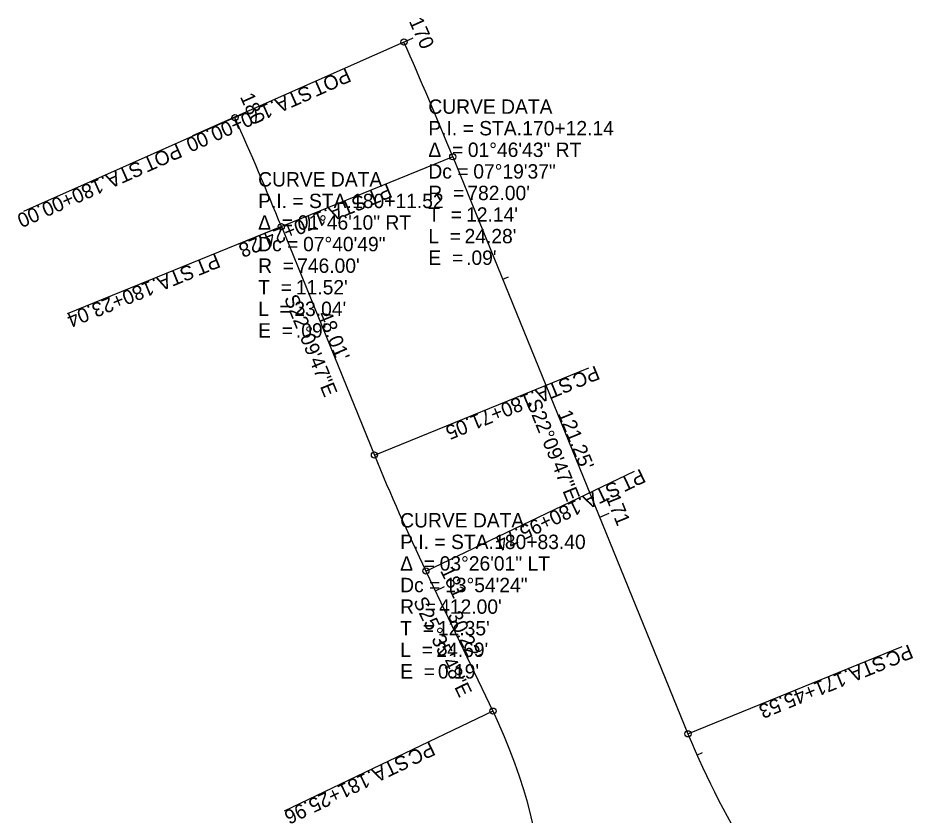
# Model space of a CAD drawing. Extents: x 141257 to 141711, y 335242 to 335864.
# Drawn here: x 141295.3 to 141469.4, y 335708.6 to 335863.7 of the extents above; entities that cross this region are included whole.
import ezdxf

# ---------------------------------------------------------------- set-up
doc = ezdxf.new("R2010")
doc.units = 0
for name, color, linetype in [('CM_Corridor_Conceptual', 7, 'Continuous'), ('MD_P_ACB_B', 7, 'Continuous'), ('MD_P_ACIC_B', 7, 'Continuous'), ('MD_P_ACSC_B', 7, 'Continuous'), ('MD_P_AGB_B', 7, 'Continuous'), ('MD_P_CSS_B', 7, 'Continuous')]:
    doc.layers.add(name, color=color, linetype=linetype)

msp = doc.modelspace()

# ---------------------------------------------------------------- linework, layer by layer
at = {"layer": 'CM_Corridor_Conceptual'}
for p, q in [((141379.87, 335836.68), (141425.61, 335724.39)), ((141346.53, 335823.1), (141364.64, 335778.64)), ((141374.64, 335756.07), (141387.69, 335728.81))]:
    msp.add_line(p, q, dxfattribs=at)
for centre, radius, start, end in [((140655.65, 335541.68), 782, 22.16309, 23.94172), ((140655.65, 335541.68), 746, 22.16309, 23.93264), ((141746.2, 335934.06), 412, 202.1631, 205.5967), ((141288.49, 335681.29), 110, 340.1404, 25.5967), ((141573.79, 335784.75), 160, 202.1631, 222.4869)]:
    msp.add_arc(centre, radius, start, end, dxfattribs=at)
at = {"layer": 'MD_P_ACB_B'}
for p, q in [((141370.37, 335859.02), (141372.19, 335859.83)), ((141337.51, 335844.3), (141339.34, 335845.11)), ((141389.58, 335812.86), (141390.69, 335813.31)), ((141356.7, 335798.14), (141357.81, 335798.59)), ((141408.44, 335766.55), (141410.29, 335767.31)), ((141376.48, 335752.23), (141378.28, 335753.09)), ((141427.36, 335720.27), (141428.46, 335720.76))]:
    msp.add_line(p, q, dxfattribs=at)
at = {"layer": 'MD_P_ACIC_B'}
for p, q in [((141370.37, 335859.02), (141329.24, 335840.76)), ((141337.51, 335844.3), (141296.38, 335826.05)), ((141379.87, 335836.68), (141338.2, 335819.71)), ((141346.53, 335823.1), (141304.86, 335806.13)), ((141364.64, 335778.64), (141406.32, 335795.62)), ((141374.64, 335756.07), (141415.22, 335775.51)), ((141425.61, 335724.39), (141467.29, 335741.37)), ((141387.69, 335728.81), (141347.11, 335709.37))]:
    msp.add_line(p, q, dxfattribs=at)
for centre in [(141370.37, 335859.02), (141337.51, 335844.3), (141379.87, 335836.68), (141346.53, 335823.1), (141364.64, 335778.64), (141374.64, 335756.07), (141387.69, 335728.81), (141425.61, 335724.39)]:
    msp.add_circle(centre, 0.6, dxfattribs=at)

# ---------------------------------------------------------------- texts
at = {"layer": 'MD_P_ACB_B'}
for s, rotation, p in [('170', 293.9417, (141371.29, 335863.09)), ('180', 293.9326, (141338.44, 335848.38)), ('171', 292.1631, (141409.56, 335770.42)), ('181', 295.5967, (141377.37, 335756.15))]:
    msp.add_text(s, height=2.8, rotation=rotation, dxfattribs=at).set_placement(p)
at = {"layer": 'MD_P_ACIC_B'}
for s, rotation, p in [('POT', 203.9417, (141359.23, 335854.03)), (' STA. ', 203.9417, (141352.65, 335851.11)), ('170+00.00', 203.9417, (141344.01, 335847.27)), ('POT', 203.9326, (141326.38, 335839.32)), (' STA. ', 203.9326, (141319.79, 335836.39)), ('180+00.00', 203.9326, (141311.15, 335832.56)), ('PT', 202.1631, (141367.29, 335831.51)), (' STA. ', 202.1631, (141363.2, 335829.85)), ('170+24.28', 202.1631, (141354.44, 335826.28)), ('PT', 202.1631, (141333.89, 335817.91)), (' STA. ', 202.1631, (141329.8, 335816.24)), ('180+23.04', 202.1631, (141321.05, 335812.68)), ('PC', 202.1631, (141407.68, 335796.12)), (' STA. ', 202.1631, (141403.43, 335794.39)), ('180+71.05', 202.1631, (141394.68, 335790.83)), ('PT', 205.5967, (141416.44, 335776.05)), (' STA. ', 205.5967, (141412.46, 335774.14)), ('180+95.74', 205.5967, (141403.93, 335770.05)), ('PC', 202.1631, (141468.62, 335741.86)), (' STA. ', 202.1631, (141464.37, 335740.13)), ('171+45.53', 202.1631, (141455.62, 335736.57)), ('PC', 205.5967, (141375.54, 335722.94)), (' STA. ', 205.5967, (141371.4, 335720.96)), ('181+25.96', 205.5967, (141362.88, 335716.88))]:
    msp.add_text(s, height=2.8, rotation=rotation, dxfattribs=at).set_placement(p)
at = {"layer": 'MD_P_ACSC_B'}
for s, p in [('CURVE DATA', (141375.12, 335845.05)), ('P.I. = STA. ', (141375.12, 335840.85)), ('170+12.14', (141393.39, 335840.85)), ('Δ  = ', (141375.12, 335836.65)), ('01°46\'43" RT', (141382.8, 335836.65)), ('Dc = ', (141375.12, 335832.45)), ('07°19\'37"', (141383.86, 335832.45)), ('CURVE DATA', (141342.02, 335830.9)), ('R  = ', (141375.12, 335828.25)), ("782.00'", (141382.7, 335828.25)), ('P.I. = STA. ', (141342.02, 335826.7)), ('180+11.52', (141360.29, 335826.7)), ('T  = ', (141375.12, 335824.05)), ("12.14'", (141382.46, 335824.05)), ('Δ  = ', (141342.02, 335822.5)), ('01°46\'10" RT', (141349.7, 335822.5)), ('L  = ', (141375.12, 335819.85)), ("24.28'", (141382.16, 335819.85)), ('Dc = ', (141342.02, 335818.3)), ('07°40\'49"', (141350.76, 335818.3)), ('R  = ', (141342.02, 335814.1)), ("746.00'", (141349.6, 335814.1)), ('E  = ', (141375.12, 335815.65)), (".09'", (141382.46, 335815.65)), ('T  = ', (141342.02, 335809.9)), ("11.52'", (141349.36, 335809.9)), ('L  = ', (141342.02, 335805.7)), ("23.04'", (141349.06, 335805.7)), ('E  = ', (141342.02, 335801.5)), (".09'", (141349.36, 335801.5)), ('CURVE DATA', (141369.64, 335764.55)), ('P.I. = STA. ', (141369.64, 335760.35)), ('180+83.40', (141387.91, 335760.35)), ('Δ  = ', (141369.64, 335756.15)), ('03°26\'01" LT', (141377.32, 335756.15)), ('Dc = ', (141369.64, 335751.95)), ('13°54\'24"', (141378.38, 335751.95)), ('R  = ', (141369.64, 335747.75)), ("412.00'", (141377.22, 335747.75)), ('T  = ', (141369.64, 335743.55)), ("12.35'", (141376.98, 335743.55)), ('L  = ', (141369.64, 335739.35)), ("24.69'", (141376.68, 335739.35)), ('E  = ', (141369.64, 335735.15)), ("0.19'", (141376.98, 335735.15))]:
    msp.add_text(s, height=2.8, dxfattribs=at).set_placement(p)
at = {"layer": 'MD_P_AGB_B'}
for s, rotation, p in [('S22°09\'47"E', 292.1631, (141347.01, 335809.19)), ('S22°09\'47"E', 292.1631, (141394.17, 335788.86)), ('S25°35\'48"E', 295.5967, (141372.11, 335750.23))]:
    msp.add_text(s, height=2.8, rotation=rotation, dxfattribs=at).set_placement(p)
at = {"layer": 'MD_P_CSS_B'}
for s, rotation, p in [("48.01'", 292.1631, (141353.53, 335806.04)), ("121.25'", 292.1631, (141400.26, 335786.74)), ("30.22'", 295.5967, (141378.8, 335747.47))]:
    msp.add_text(s, height=2.8, rotation=rotation, dxfattribs=at).set_placement(p)

doc.saveas('drawing.dxf')
